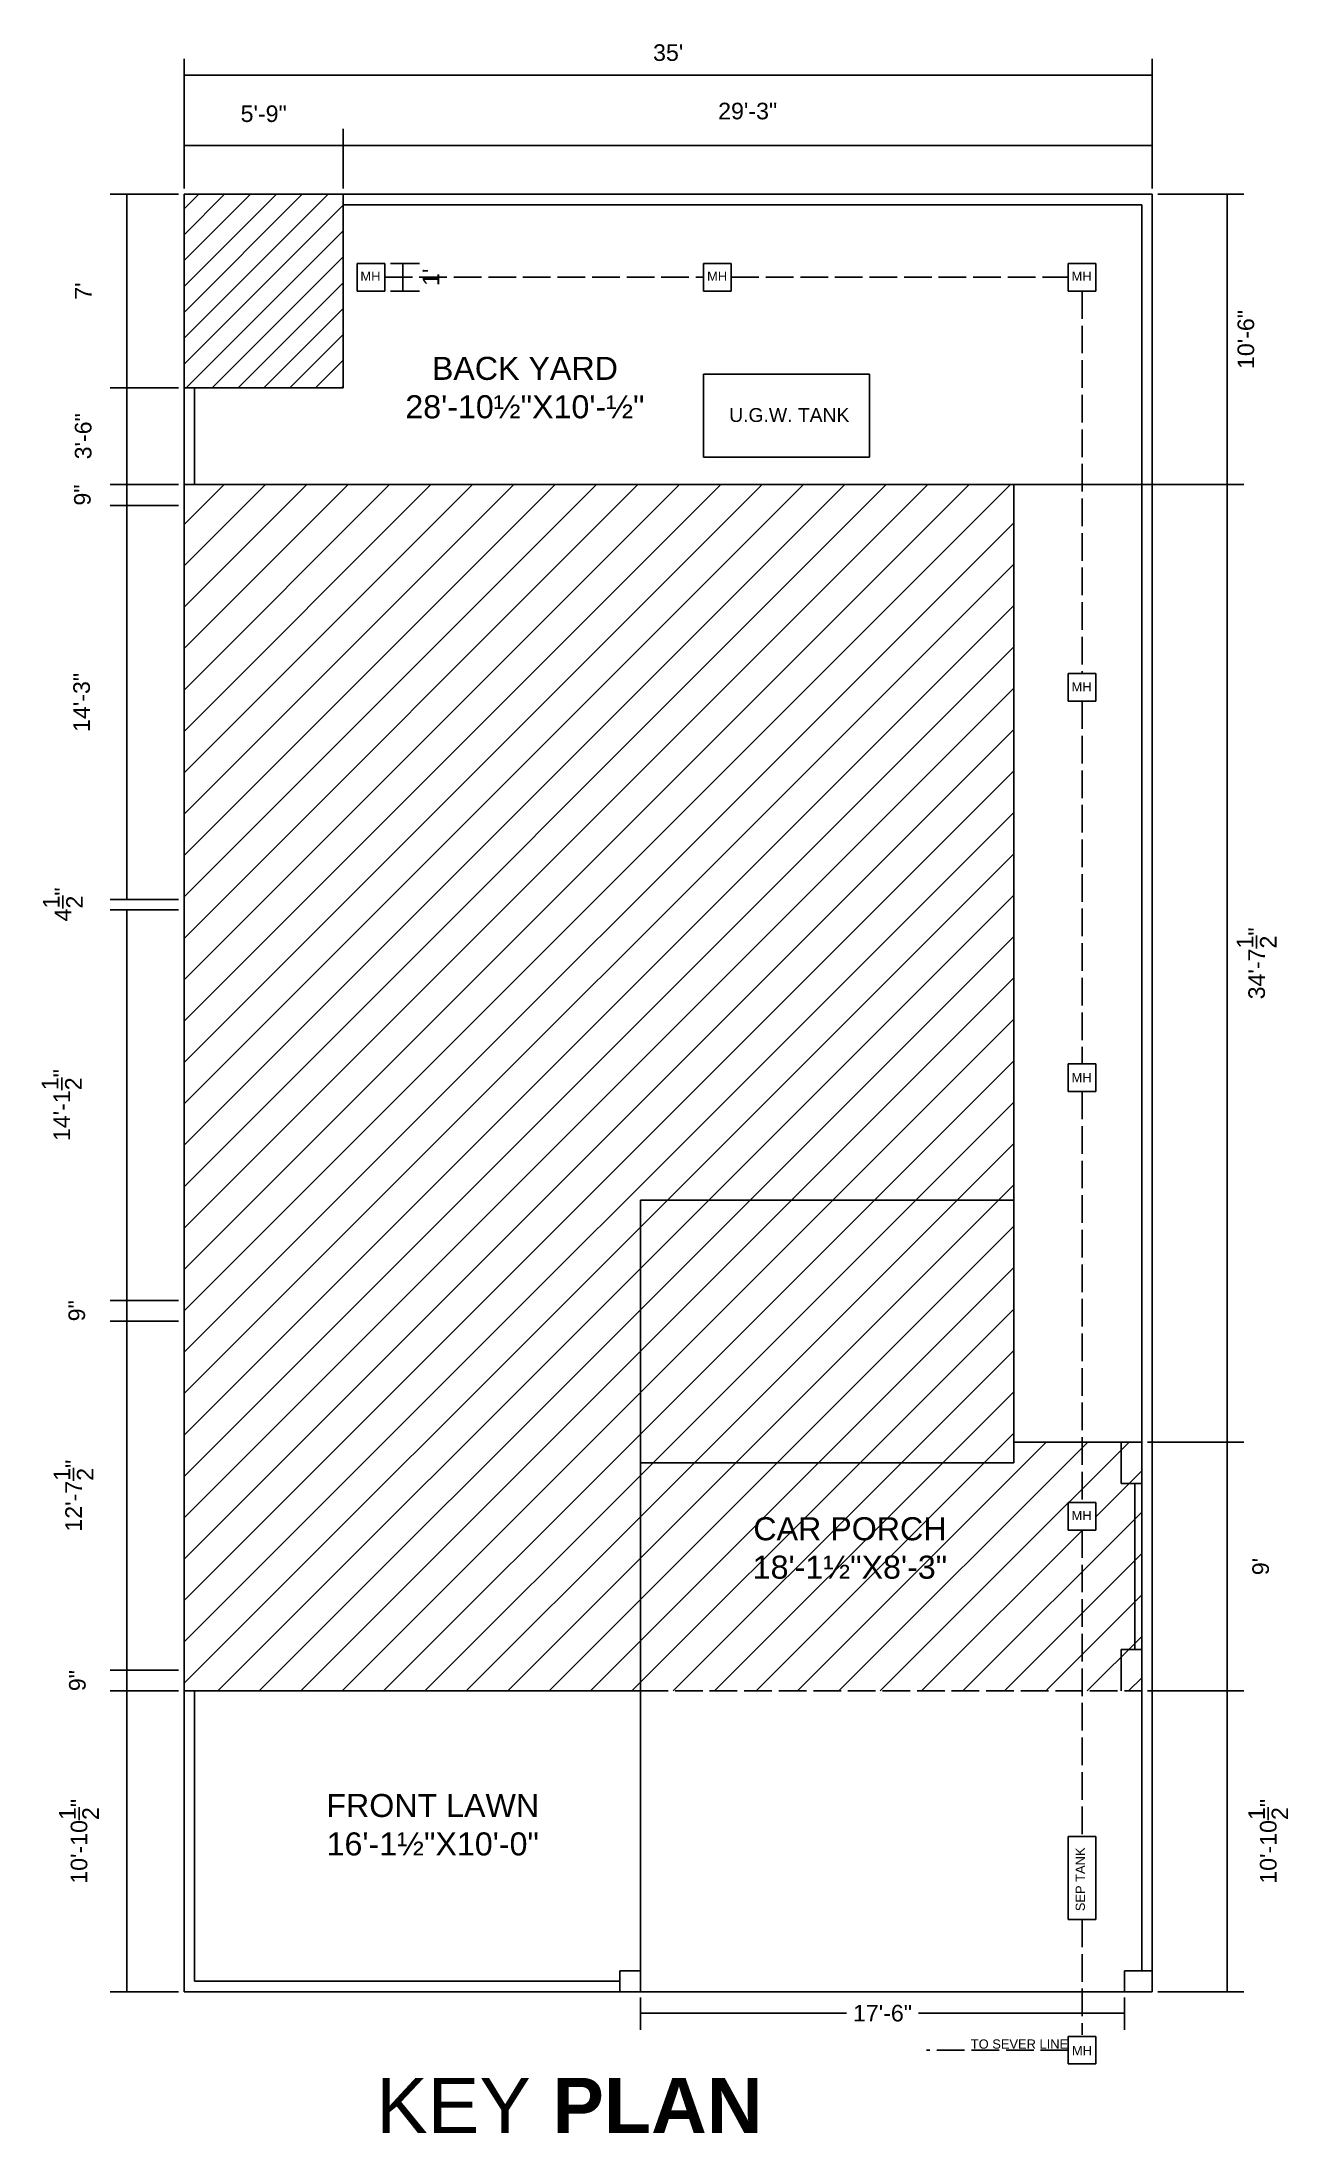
# Model space of a CAD drawing. Header units: inches. Extents: x 3077 to 3618, y 788 to 1696.
import ezdxf

# ---------------------------------------------------------------- set-up
doc = ezdxf.new("R2010")
doc.units = ezdxf.units.IN
doc.linetypes.add('ACAD_ISO02W100', pattern=[15, 12, -3])
doc.styles.get("Standard").update_dxf_attribs({"font": 'arial.ttf'})
doc.dimstyles.get("Standard").update_dxf_attribs({"dimscale": 40, "dimtxt": 0.18, "dimasz": 0.18, "dimexe": 0.18, "dimexo": 0.0625, "dimgap": 0.09, "dimtad": 0, "dimdec": 1, "dimzin": 0, "dimdsep": 46, "dimlunit": 4, "dimtxsty": 'Standard', "dimblk": 'NONE', "dimcen": 0.09, "dimadec": 0, "dimazin": 2, "dimtfac": 1, "dimtdec": 1, "dimtofl": 0, "dimtmove": 0, "dimatfit": 3, "dimfxl": 1, "dimtolj": 1, "dimtzin": 0, "dimarcsym": 0})

# ---------------------------------------------------------------- blocks, each defined once
blk = doc.blocks.new('*D2')
at = {"color": 0, "lineweight": -2, "transparency": 16777216}
for p, q in [((3136.41, 1629.83), (3106.83, 1629.83)), ((3114.03, 1629.83), (3114.03, 1545.83)), ((3136.41, 1545.83), (3106.83, 1545.83))]:
    blk.add_line(p, q, dxfattribs=at)
at = {"layer": 'Defpoints', "color": 0, "transparency": 16777216}
for p in [(3138.91, 1629.83), (3114.03, 1545.83), (3138.91, 1545.83)]:
    blk.add_point(p, dxfattribs=at)
at = {"color": 0, "transparency": 16777216, "insert": (3095.12, 1587.83), "char_height": 7.2, "attachment_point": 5, "rotation": 90}
blk.add_mtext("\\A1;7'", dxfattribs=at)
blk = doc.blocks.new('_None')
blk = doc.blocks.new('*D3')
at = {"color": 0, "lineweight": -2, "transparency": 16777216}
for p, q in [((3136.41, 1545.83), (3106.83, 1545.83)), ((3114.03, 1545.83), (3114.03, 1503.83)), ((3136.41, 1503.83), (3106.83, 1503.83))]:
    blk.add_line(p, q, dxfattribs=at)
at = {"layer": 'Defpoints', "color": 0, "transparency": 16777216}
for p in [(3138.91, 1545.83), (3114.03, 1503.83), (3138.91, 1503.83)]:
    blk.add_point(p, dxfattribs=at)
at = {"color": 0, "transparency": 16777216, "insert": (3095.12, 1524.83), "char_height": 7.2, "attachment_point": 5, "rotation": 90}
blk.add_mtext('\\A1;3\'-6"', dxfattribs=at)
blk = doc.blocks.new('*D4')
at = {"color": 0, "lineweight": -2, "transparency": 16777216}
for p, q in [((3136.41, 1503.83), (3106.83, 1503.83)), ((3114.03, 1503.83), (3114.03, 1494.83)), ((3136.41, 1494.83), (3106.83, 1494.83))]:
    blk.add_line(p, q, dxfattribs=at)
at = {"layer": 'Defpoints', "color": 0, "transparency": 16777216}
for p in [(3138.91, 1503.83), (3114.03, 1494.83), (3138.91, 1494.83)]:
    blk.add_point(p, dxfattribs=at)
at = {"color": 0, "transparency": 16777216, "insert": (3094.77, 1499.33), "char_height": 7.2, "attachment_point": 5, "rotation": 90}
blk.add_mtext('\\A1;9"', dxfattribs=at)
blk = doc.blocks.new('*D5')
at = {"color": 0, "lineweight": -2, "transparency": 16777216}
for p, q in [((3136.41, 1494.83), (3106.83, 1494.83)), ((3114.03, 1494.83), (3114.03, 1323.83)), ((3136.41, 1323.83), (3106.83, 1323.83))]:
    blk.add_line(p, q, dxfattribs=at)
at = {"layer": 'Defpoints', "color": 0, "transparency": 16777216}
for p in [(3138.91, 1494.83), (3114.03, 1323.83), (3138.91, 1323.83)]:
    blk.add_point(p, dxfattribs=at)
at = {"color": 0, "transparency": 16777216, "insert": (3094.44, 1409.33), "char_height": 7.2, "attachment_point": 5, "rotation": 90}
blk.add_mtext('\\A1;14\'-3"', dxfattribs=at)
blk = doc.blocks.new('*D6')
at = {"color": 0, "lineweight": -2, "transparency": 16777216}
for p, q in [((3114.03, 1323.83), (3114.03, 1331.03)), ((3136.41, 1323.83), (3106.83, 1323.83)), ((3136.41, 1319.33), (3106.83, 1319.33)), ((3114.03, 1319.33), (3114.03, 1312.13))]:
    blk.add_line(p, q, dxfattribs=at)
at = {"layer": 'Defpoints', "color": 0, "transparency": 16777216}
for p in [(3114.03, 1319.33), (3138.91, 1323.83), (3138.91, 1319.33)]:
    blk.add_point(p, dxfattribs=at)
at = {"color": 0, "transparency": 16777216, "insert": (3086.27, 1321.66), "char_height": 7.2, "attachment_point": 5, "rotation": 90}
blk.add_mtext('\\A1;4{\\H1x;\\S1/2;}"', dxfattribs=at)
blk = doc.blocks.new('*D7')
at = {"color": 0, "lineweight": -2, "transparency": 16777216}
for p, q in [((3136.41, 1319.33), (3106.83, 1319.33)), ((3114.03, 1319.33), (3114.03, 1149.83)), ((3136.41, 1149.83), (3106.83, 1149.83))]:
    blk.add_line(p, q, dxfattribs=at)
at = {"layer": 'Defpoints', "color": 0, "transparency": 16777216}
for p in [(3138.91, 1319.33), (3114.03, 1149.83), (3138.91, 1149.83)]:
    blk.add_point(p, dxfattribs=at)
at = {"color": 0, "transparency": 16777216, "insert": (3085.78, 1234.58), "char_height": 7.2, "attachment_point": 5, "rotation": 90}
blk.add_mtext('\\A1;14\'-1{\\H1x;\\S1/2;}"', dxfattribs=at)
blk = doc.blocks.new('*D8')
at = {"color": 0, "lineweight": -2, "transparency": 16777216}
for p, q in [((3136.41, 1149.83), (3106.83, 1149.83)), ((3114.03, 1149.83), (3114.03, 1140.83)), ((3136.41, 1140.83), (3106.83, 1140.83))]:
    blk.add_line(p, q, dxfattribs=at)
at = {"layer": 'Defpoints', "color": 0, "transparency": 16777216}
for p in [(3138.91, 1149.83), (3114.03, 1140.83), (3138.91, 1140.83)]:
    blk.add_point(p, dxfattribs=at)
at = {"color": 0, "transparency": 16777216, "insert": (3092.34, 1145.33), "char_height": 7.2, "attachment_point": 5, "rotation": 90}
blk.add_mtext('\\A1;9"', dxfattribs=at)
blk = doc.blocks.new('*D9')
at = {"color": 0, "lineweight": -2, "transparency": 16777216}
for p, q in [((3136.41, 1140.83), (3106.83, 1140.83)), ((3114.03, 1140.83), (3114.03, 989.33)), ((3136.41, 989.33), (3106.83, 989.33))]:
    blk.add_line(p, q, dxfattribs=at)
at = {"layer": 'Defpoints', "color": 0, "transparency": 16777216}
for p in [(3138.91, 1140.83), (3114.03, 989.33), (3138.91, 989.33)]:
    blk.add_point(p, dxfattribs=at)
at = {"color": 0, "transparency": 16777216, "insert": (3090.92, 1065.08), "char_height": 7.2, "attachment_point": 5, "rotation": 90}
blk.add_mtext('\\A1;12\'-7{\\H1x;\\S1/2;}"', dxfattribs=at)
blk = doc.blocks.new('*D10')
at = {"color": 0, "lineweight": -2, "transparency": 16777216}
for p, q in [((3136.41, 989.33), (3106.83, 989.33)), ((3114.03, 989.33), (3114.03, 980.33)), ((3136.41, 980.33), (3106.83, 980.33))]:
    blk.add_line(p, q, dxfattribs=at)
at = {"layer": 'Defpoints', "color": 0, "transparency": 16777216}
for p in [(3138.91, 989.33), (3114.03, 980.33), (3138.91, 980.33)]:
    blk.add_point(p, dxfattribs=at)
at = {"color": 0, "transparency": 16777216, "insert": (3092.6, 984.83), "char_height": 7.2, "attachment_point": 5, "rotation": 90}
blk.add_mtext('\\A1;9"', dxfattribs=at)
blk = doc.blocks.new('*D11')
at = {"color": 0, "lineweight": -2, "transparency": 16777216}
for p, q in [((3136.41, 980.33), (3106.83, 980.33)), ((3114.03, 980.33), (3114.03, 849.83)), ((3136.41, 849.83), (3106.83, 849.83))]:
    blk.add_line(p, q, dxfattribs=at)
at = {"layer": 'Defpoints', "color": 0, "transparency": 16777216}
for p in [(3138.91, 980.33), (3114.03, 849.83), (3138.91, 849.83)]:
    blk.add_point(p, dxfattribs=at)
at = {"color": 0, "transparency": 16777216, "insert": (3093.27, 915.08), "char_height": 7.2, "attachment_point": 5, "rotation": 90}
blk.add_mtext('\\A1;10\'-10{\\H1x;\\S1/2;}"', dxfattribs=at)
blk = doc.blocks.new('*D12')
at = {"color": 0, "lineweight": -2, "transparency": 16777216}
for p, q in [((3138.91, 1632.33), (3138.91, 1658.23)), ((3207.91, 1632.33), (3207.91, 1658.23)), ((3138.91, 1651.03), (3207.91, 1651.03))]:
    blk.add_line(p, q, dxfattribs=at)
at = {"layer": 'Defpoints', "color": 0, "transparency": 16777216}
for p in [(3207.91, 1651.03), (3138.91, 1629.83), (3207.91, 1629.83)]:
    blk.add_point(p, dxfattribs=at)
at = {"color": 0, "transparency": 16777216, "insert": (3173.41, 1664.77), "char_height": 7.2, "attachment_point": 5}
blk.add_mtext('\\A1;5\'-9"', dxfattribs=at)
blk = doc.blocks.new('*D13')
at = {"color": 0, "lineweight": -2, "transparency": 16777216}
for p, q in [((3207.91, 1632.33), (3207.91, 1658.23)), ((3558.91, 1632.33), (3558.91, 1658.23)), ((3207.91, 1651.03), (3558.91, 1651.03))]:
    blk.add_line(p, q, dxfattribs=at)
at = {"layer": 'Defpoints', "color": 0, "transparency": 16777216}
for p in [(3558.91, 1651.03), (3207.91, 1629.83), (3558.91, 1629.83)]:
    blk.add_point(p, dxfattribs=at)
at = {"color": 0, "transparency": 16777216, "insert": (3383.41, 1665.93), "char_height": 7.2, "attachment_point": 5}
blk.add_mtext('\\A1;29\'-3"', dxfattribs=at)
blk = doc.blocks.new('*D14')
at = {"color": 0, "lineweight": -2, "transparency": 16777216}
for p, q in [((3138.91, 1632.33), (3138.91, 1688.67)), ((3558.91, 1632.33), (3558.91, 1688.67)), ((3138.91, 1681.47), (3558.91, 1681.47))]:
    blk.add_line(p, q, dxfattribs=at)
at = {"layer": 'Defpoints', "color": 0, "transparency": 16777216}
for p in [(3558.91, 1681.47), (3138.91, 1629.83), (3558.91, 1629.83)]:
    blk.add_point(p, dxfattribs=at)
at = {"color": 0, "transparency": 16777216, "insert": (3348.91, 1691.28), "char_height": 7.2, "attachment_point": 5}
blk.add_mtext("\\A1;35'", dxfattribs=at)
blk = doc.blocks.new('*D15')
at = {"color": 0, "lineweight": -2, "transparency": 16777216}
for p, q in [((3561.41, 1629.83), (3598.63, 1629.83)), ((3591.43, 1629.83), (3591.43, 1503.83)), ((3501.41, 1503.83), (3598.63, 1503.83))]:
    blk.add_line(p, q, dxfattribs=at)
at = {"layer": 'Defpoints', "color": 0, "transparency": 16777216}
for p in [(3558.91, 1629.83), (3498.91, 1503.83), (3591.43, 1503.83)]:
    blk.add_point(p, dxfattribs=at)
at = {"color": 0, "transparency": 16777216, "insert": (3599.61, 1566.83), "char_height": 7.2, "attachment_point": 5, "rotation": 90}
blk.add_mtext('\\A1;10\'-6"', dxfattribs=at)
blk = doc.blocks.new('*D16')
at = {"color": 0, "lineweight": -2, "transparency": 16777216}
for p, q in [((3561.41, 1503.83), (3598.63, 1503.83)), ((3591.43, 1503.83), (3591.43, 1088.33)), ((3556.91, 1088.33), (3598.63, 1088.33))]:
    blk.add_line(p, q, dxfattribs=at)
at = {"layer": 'Defpoints', "color": 0, "transparency": 16777216}
for p in [(3558.91, 1503.83), (3554.41, 1088.33), (3591.43, 1088.33)]:
    blk.add_point(p, dxfattribs=at)
at = {"color": 0, "transparency": 16777216, "insert": (3604.26, 1296.08), "char_height": 7.2, "attachment_point": 5, "rotation": 90}
blk.add_mtext('\\A1;34\'-7{\\H1x;\\S1/2;}"', dxfattribs=at)
blk = doc.blocks.new('*D17')
at = {"color": 0, "lineweight": -2, "transparency": 16777216}
for p, q in [((3556.91, 1088.33), (3598.63, 1088.33)), ((3591.43, 1088.33), (3591.43, 980.33)), ((3556.91, 980.33), (3598.63, 980.33))]:
    blk.add_line(p, q, dxfattribs=at)
at = {"layer": 'Defpoints', "color": 0, "transparency": 16777216}
for p in [(3554.41, 1088.33), (3554.41, 980.33), (3591.43, 980.33)]:
    blk.add_point(p, dxfattribs=at)
at = {"color": 0, "transparency": 16777216, "insert": (3606.03, 1034.33), "char_height": 7.2, "attachment_point": 5, "rotation": 90}
blk.add_mtext("\\A1;9'", dxfattribs=at)
blk = doc.blocks.new('*D18')
at = {"color": 0, "lineweight": -2, "transparency": 16777216}
for p, q in [((3556.91, 980.33), (3598.63, 980.33)), ((3591.43, 980.33), (3591.43, 849.83)), ((3561.41, 849.83), (3598.63, 849.83))]:
    blk.add_line(p, q, dxfattribs=at)
at = {"layer": 'Defpoints', "color": 0, "transparency": 16777216}
for p in [(3554.41, 980.33), (3558.91, 849.83), (3591.43, 849.83)]:
    blk.add_point(p, dxfattribs=at)
at = {"color": 0, "transparency": 16777216, "insert": (3609.29, 915.08), "char_height": 7.2, "attachment_point": 5, "rotation": 90}
blk.add_mtext('\\A1;10\'-10{\\H1x;\\S1/2;}"', dxfattribs=at)
blk = doc.blocks.new('*D19')
at = {"color": 0, "lineweight": -2, "transparency": 16777216}
for p, q in [((3336.91, 847.33), (3336.91, 833.26)), ((3546.91, 847.33), (3546.91, 833.26)), ((3336.91, 840.46), (3426.28, 840.46)), ((3546.91, 840.46), (3457.54, 840.46))]:
    blk.add_line(p, q, dxfattribs=at)
at = {"layer": 'Defpoints', "color": 0, "transparency": 16777216}
for p in [(3336.91, 849.83), (3546.91, 849.83), (3546.91, 840.46)]:
    blk.add_point(p, dxfattribs=at)
at = {"color": 0, "transparency": 16777216, "insert": (3441.91, 840.46), "char_height": 7.2, "attachment_point": 5}
blk.add_mtext('\\A1;17\'-6"', dxfattribs=at)
blk = doc.blocks.new('*D20')
at = {"color": 0, "lineweight": -2, "transparency": 16777216}
for p, q in [((3228.41, 1599.83), (3240.99, 1599.83)), ((3233.79, 1587.83), (3233.79, 1599.83)), ((3228.41, 1587.83), (3240.99, 1587.83))]:
    blk.add_line(p, q, dxfattribs=at)
at = {"layer": 'Defpoints', "color": 0, "transparency": 16777216}
for p in [(3225.91, 1599.83), (3233.79, 1599.83), (3225.91, 1587.83)]:
    blk.add_point(p, dxfattribs=at)
at = {"color": 0, "transparency": 16777216, "insert": (3245.99, 1593.83), "char_height": 7.2, "attachment_point": 5, "rotation": 90}
blk.add_mtext("\\A1;1'", dxfattribs=at)

msp = doc.modelspace()

# ---------------------------------------------------------------- hatches: boundary and pattern name
h = msp.add_hatch()
h.set_pattern_fill('ANSI31', color=256, scale=2.5)
h.paths.add_polyline_path([(3207.91, 1625.33), (3207.91, 1629.83), (3138.91, 1629.83), (3138.91, 1545.83), (3143.41, 1545.83), (3207.91, 1545.83)])
h = msp.add_hatch()
h.set_pattern_fill('ANSI31', color=256, scale=4)
h.paths.add_polyline_path([(3498.91, 1503.83), (3194.41, 1503.83), (3143.41, 1503.83), (3138.91, 1503.83), (3138.91, 980.33), (3143.41, 980.33), (3336.91, 980.33), (3336.91, 989.33), (3336.91, 1079.33), (3336.91, 1193.33), (3383.56, 1193.33), (3498.91, 1193.33)])
h = msp.add_hatch()
h.set_pattern_fill('ANSI31', color=256, scale=4)
h.paths.add_polyline_path([(3498.91, 1193.33), (3383.56, 1193.33), (3336.91, 1193.33), (3336.91, 1079.33), (3398.17, 1079.33), (3437.17, 1079.33), (3449.17, 1079.33), (3453.91, 1079.33), (3470.17, 1079.33), (3498.91, 1079.33)])
h = msp.add_hatch()
h.set_pattern_fill('ANSI31', color=256, scale=4)
h.paths.add_polyline_path([(3522.52, 1062.14), (3528.52, 1062.14), (3528.52, 1088.33), (3498.91, 1088.33), (3498.91, 1079.33), (3470.17, 1079.33), (3449.17, 1079.33), (3422.17, 1079.33), (3389.17, 1079.33), (3336.91, 1079.33), (3336.91, 989.33), (3336.91, 980.33), (3528.52, 980.33), (3528.52, 1050.14), (3522.52, 1050.14)])
h.paths.add_polyline_path([(3552.91, 1070.33), (3545.41, 1070.33), (3545.41, 1088.33), (3528.52, 1088.33), (3528.52, 1062.14), (3534.52, 1062.14), (3534.52, 1050.14), (3528.52, 1050.14), (3528.52, 980.33), (3545.41, 980.33), (3545.41, 998.33), (3552.91, 998.33)])
h.paths.add_polyline_path([(3554.41, 1088.33), (3545.41, 1088.33), (3545.41, 1070.33), (3552.91, 1070.33), (3554.41, 1070.33)])
h.paths.add_polyline_path([(3554.41, 998.33), (3545.41, 998.33), (3545.41, 980.33), (3554.41, 980.33)])
h.paths.add_polyline_path([(3554.41, 1070.33), (3552.91, 1070.33), (3552.91, 998.33), (3554.41, 998.33)])

# ---------------------------------------------------------------- linework, layer by layer
for p, q in [((3138.91, 1629.83), (3138.91, 849.83)), ((3138.91, 1629.83), (3558.91, 1629.83)), ((3207.91, 1625.33), (3207.91, 1629.83)), ((3207.91, 1625.33), (3207.91, 1545.83)), ((3207.91, 1625.33), (3554.41, 1625.33)), ((3554.41, 1625.33), (3554.41, 858.83)), ((3558.91, 1629.83), (3558.91, 849.83)), ((3213.91, 1587.83), (3213.91, 1599.83)), ((3213.91, 1599.83), (3225.91, 1599.83)), ((3225.91, 1599.83), (3225.91, 1587.83)), ((3364.28, 1587.83), (3364.28, 1599.83)), ((3364.28, 1599.83), (3376.28, 1599.83)), ((3376.28, 1599.83), (3376.28, 1587.83)), ((3522.52, 1587.83), (3522.52, 1599.83)), ((3522.52, 1599.83), (3534.52, 1599.83)), ((3534.52, 1599.83), (3534.52, 1587.83)), ((3514.66, 1593.83), (3522.52, 1593.83)), ((3225.91, 1587.83), (3213.91, 1587.83)), ((3376.28, 1587.83), (3364.28, 1587.83)), ((3534.52, 1587.83), (3522.52, 1587.83)), ((3143.41, 1545.83), (3138.91, 1545.83)), ((3143.41, 1545.83), (3143.41, 1503.83)), ((3143.41, 1545.83), (3207.91, 1545.83)), ((3177.91, 1545.83), (3207.91, 1545.83)), ((3364.28, 1551.83), (3364.28, 1515.83)), ((3436.28, 1551.83), (3364.28, 1551.83)), ((3436.28, 1515.83), (3436.28, 1551.83)), ((3364.28, 1515.83), (3436.28, 1515.83)), ((3143.41, 1503.83), (3138.91, 1503.83)), ((3138.91, 1503.83), (3138.91, 1494.83)), ((3143.41, 1503.83), (3498.91, 1503.83)), ((3194.41, 1503.83), (3498.91, 1503.83)), ((3205.16, 1503.83), (3301.16, 1503.83)), ((3498.91, 1503.83), (3498.91, 1079.33)), ((3498.91, 1503.83), (3554.41, 1503.83)), ((3554.41, 1503.83), (3526.66, 1503.83)), ((3138.91, 1494.83), (3138.91, 1323.83)), ((3498.91, 1458.83), (3498.91, 1482.83)), ((3498.91, 1349.33), (3498.91, 1421.33)), ((3522.52, 1409.83), (3522.52, 1421.83)), ((3522.52, 1421.83), (3534.52, 1421.83)), ((3534.52, 1421.83), (3534.52, 1409.83)), ((3534.52, 1409.83), (3522.52, 1409.83)), ((3138.91, 1323.83), (3138.91, 1319.33)), ((3138.91, 1319.33), (3138.91, 1149.83)), ((3498.91, 1308.83), (3498.91, 1260.83)), ((3522.52, 1240.46), (3522.52, 1252.46)), ((3522.52, 1252.46), (3534.52, 1252.46)), ((3534.52, 1252.46), (3534.52, 1240.46)), ((3534.52, 1240.46), (3522.52, 1240.46)), ((3336.91, 1079.33), (3336.91, 1193.33)), ((3336.91, 1193.33), (3383.56, 1193.33)), ((3383.56, 1193.33), (3498.91, 1193.33)), ((3138.91, 1149.83), (3138.91, 1140.83)), ((3138.91, 1140.83), (3138.91, 989.33)), ((3498.91, 1088.33), (3554.41, 1088.33)), ((3554.41, 1088.33), (3545.41, 1088.33)), ((3545.41, 1088.33), (3545.41, 1070.33)), ((3336.91, 1079.33), (3336.91, 989.33)), ((3336.91, 1079.33), (3398.17, 1079.33)), ((3389.17, 1079.33), (3437.17, 1079.33)), ((3422.17, 1079.33), (3449.17, 1079.33)), ((3437.17, 1079.33), (3429.91, 1079.33)), ((3449.17, 1079.33), (3470.17, 1079.33)), ((3453.91, 1079.33), (3449.17, 1079.33)), ((3470.17, 1079.33), (3498.91, 1079.33)), ((3522.52, 1050.14), (3522.52, 1062.14)), ((3522.52, 1062.14), (3534.52, 1062.14)), ((3534.52, 1062.14), (3534.52, 1050.14)), ((3545.41, 1070.33), (3554.41, 1070.33)), ((3551.41, 998.33), (3551.41, 1070.33)), ((3554.41, 998.33), (3554.41, 1070.33)), ((3534.52, 1050.14), (3522.52, 1050.14)), ((3138.91, 989.33), (3138.91, 980.33)), ((3336.91, 989.33), (3336.91, 854.33)), ((3545.41, 980.33), (3545.41, 998.33)), ((3545.41, 998.33), (3554.41, 998.33)), ((3143.41, 980.33), (3138.91, 980.33)), ((3336.91, 980.33), (3143.41, 980.33)), ((3143.41, 980.33), (3143.41, 854.33)), ((3522.52, 881.15), (3522.52, 917.15)), ((3522.52, 917.15), (3534.52, 917.15)), ((3534.52, 905.15), (3534.52, 917.15)), ((3534.52, 905.15), (3534.52, 893.15)), ((3534.52, 893.15), (3534.52, 881.15)), ((3528.52, 881.15), (3522.52, 881.15)), ((3534.52, 881.15), (3528.52, 881.15)), ((3327.91, 854.33), (3143.41, 854.33)), ((3327.91, 849.83), (3327.91, 858.83)), ((3327.91, 858.83), (3336.91, 858.83)), ((3336.91, 854.33), (3336.91, 849.83)), ((3558.91, 858.83), (3546.91, 858.83)), ((3546.91, 858.83), (3546.91, 849.83)), ((3558.91, 849.83), (3558.91, 858.83)), ((3336.91, 849.83), (3138.91, 849.83)), ((3336.91, 849.83), (3327.91, 849.83)), ((3336.91, 849.83), (3546.91, 849.83)), ((3558.91, 849.83), (3546.91, 849.83)), ((3522.52, 818.45), (3522.52, 830.45)), ((3522.52, 830.45), (3534.52, 830.45)), ((3534.52, 830.45), (3534.52, 818.45)), ((3534.52, 818.45), (3522.52, 818.45))]:
    msp.add_line(p, q)
at = {"linetype": 'ACAD_ISO02W100'}
for p, q in [((3225.91, 1593.83), (3364.28, 1593.83)), ((3376.28, 1593.83), (3514.66, 1593.83)), ((3528.52, 1587.83), (3528.52, 1421.83)), ((3528.52, 1409.83), (3528.52, 1252.46)), ((3528.52, 1240.46), (3528.52, 1062.14)), ((3528.52, 1050.14), (3528.52, 917.15)), ((3336.91, 980.33), (3554.41, 980.33)), ((3528.52, 881.15), (3528.52, 831.09)), ((3522.52, 824.45), (3461.01, 824.45))]:
    msp.add_line(p, q, dxfattribs=at)

# ---------------------------------------------------------------- texts
at = {"attachment_point": 1}
for s, width, insert, char_height in [('\\pxqc;MH', 8.5538, (3215.45, 1596.29), 4), ('\\pxqc;MH', 8.5538, (3365.87, 1596.29), 4), ('\\pxqc;MH', 8.5538, (3524.01, 1596.29), 4), ('\\pxqc;BACK YARD\\P28\'-10½"X10\'-½"', 114.2525, (3229.62, 1559.3), 10), ('\\pxi-3,l4,t4;U.G.W. TANK', 61.4376, (3369.39, 1537.05), 6), ('\\pxqc;MH', 8.5538, (3524.01, 1418.09), 4), ('\\pxqc;MH', 8.5538, (3524.01, 1248.53), 4), ('\\pxqc;CAR PORCH\\P18\'-1½"X8\'-3"', 109.8585, (3372.85, 1055.73), 10), ('\\pxqc;MH', 8.5538, (3524.01, 1058.47), 4), ('\\pxqc;FRONT LAWN\\P16\'-1½"X10\'-0"', 109.8585, (3191.83, 935.63), 10), ('TO SEVER LINE', 57.86, (3480.24, 829.11), 4), ('\\pxqc;MH', 8.5538, (3524.2, 826.25), 4), ('KEY {\\fArial|b1|i0|c0|p34;PLAN}', 301.7746, (3222.26, 812.43), 24)]:
    msp.add_mtext_dynamic_manual_height_columns(s, width=width, gutter_width=12.5, heights=[0], dxfattribs=dict(at, insert=insert, char_height=char_height))
at = {"insert": (3525.72, 877.08), "char_height": 6, "attachment_point": 1, "rotation": 90}
msp.add_mtext_dynamic_manual_height_columns('\\pxqc;{\\H0.66667x;SEP TANK} ', width=43.0252, gutter_width=12.5, heights=[0], dxfattribs=at)

# ---------------------------------------------------------------- dimensions: what is measured, and where the dimension line sits
for base, p1, p2, picture, middle in [((3558.91, 1681.47), (3138.91, 1629.83), (3558.91, 1629.83), '*D14', (3348.91, 1691.28)), ((3558.91, 1651.03), (3207.91, 1629.83), (3558.91, 1629.83), '*D13', (3383.41, 1665.93)), ((3207.91, 1651.03), (3138.91, 1629.83), (3207.91, 1629.83), '*D12', (3173.41, 1664.77))]:
    dim = msp.add_linear_dim(base=base, p1=p1, p2=p2, dimstyle='Standard', override={"dimtmove": 2})
    dim.commit()
    dim.dimension.update_dxf_attribs({"geometry": picture, "text_midpoint": middle, "dimtype": 160})
for base, p1, p2, picture, middle in [((3114.03, 1545.83), (3138.91, 1629.83), (3138.91, 1545.83), '*D2', (3095.12, 1587.83)), ((3591.43, 1503.83), (3558.91, 1629.83), (3498.91, 1503.83), '*D15', (3599.61, 1566.83)), ((3233.79, 1599.83), (3225.91, 1587.83), (3225.91, 1599.83), '*D20', (3245.99, 1593.83)), ((3114.03, 1503.83), (3138.91, 1545.83), (3138.91, 1503.83), '*D3', (3095.12, 1524.83)), ((3114.03, 1494.83), (3138.91, 1503.83), (3138.91, 1494.83), '*D4', (3094.77, 1499.33)), ((3591.43, 1088.33), (3558.91, 1503.83), (3554.41, 1088.33), '*D16', (3604.26, 1296.08)), ((3114.03, 1323.83), (3138.91, 1494.83), (3138.91, 1323.83), '*D5', (3094.44, 1409.33)), ((3114.03, 1319.33), (3138.91, 1323.83), (3138.91, 1319.33), '*D6', (3086.27, 1321.66)), ((3114.03, 1149.83), (3138.91, 1319.33), (3138.91, 1149.83), '*D7', (3085.78, 1234.58)), ((3114.03, 1140.83), (3138.91, 1149.83), (3138.91, 1140.83), '*D8', (3092.34, 1145.33)), ((3114.03, 989.33), (3138.91, 1140.83), (3138.91, 989.33), '*D9', (3090.92, 1065.08)), ((3591.43, 980.33), (3554.41, 1088.33), (3554.41, 980.33), '*D17', (3606.03, 1034.33)), ((3114.03, 980.33), (3138.91, 989.33), (3138.91, 980.33), '*D10', (3092.6, 984.83)), ((3114.03, 849.83), (3138.91, 980.33), (3138.91, 849.83), '*D11', (3093.27, 915.08)), ((3591.43, 849.83), (3554.41, 980.33), (3558.91, 849.83), '*D18', (3609.29, 915.08))]:
    dim = msp.add_linear_dim(base=base, p1=p1, p2=p2, angle=90, dimstyle='Standard', override={"dimtmove": 2})
    dim.commit()
    dim.dimension.update_dxf_attribs({"geometry": picture, "text_midpoint": middle, "dimtype": 160})
dim = msp.add_linear_dim(base=(3546.91, 840.46), p1=(3336.91, 849.83), p2=(3546.91, 849.83), dimstyle='Standard')
dim.commit()
dim.dimension.update_dxf_attribs({"geometry": '*D19', "text_midpoint": (3441.91, 840.46)})

doc.saveas('drawing.dxf')
